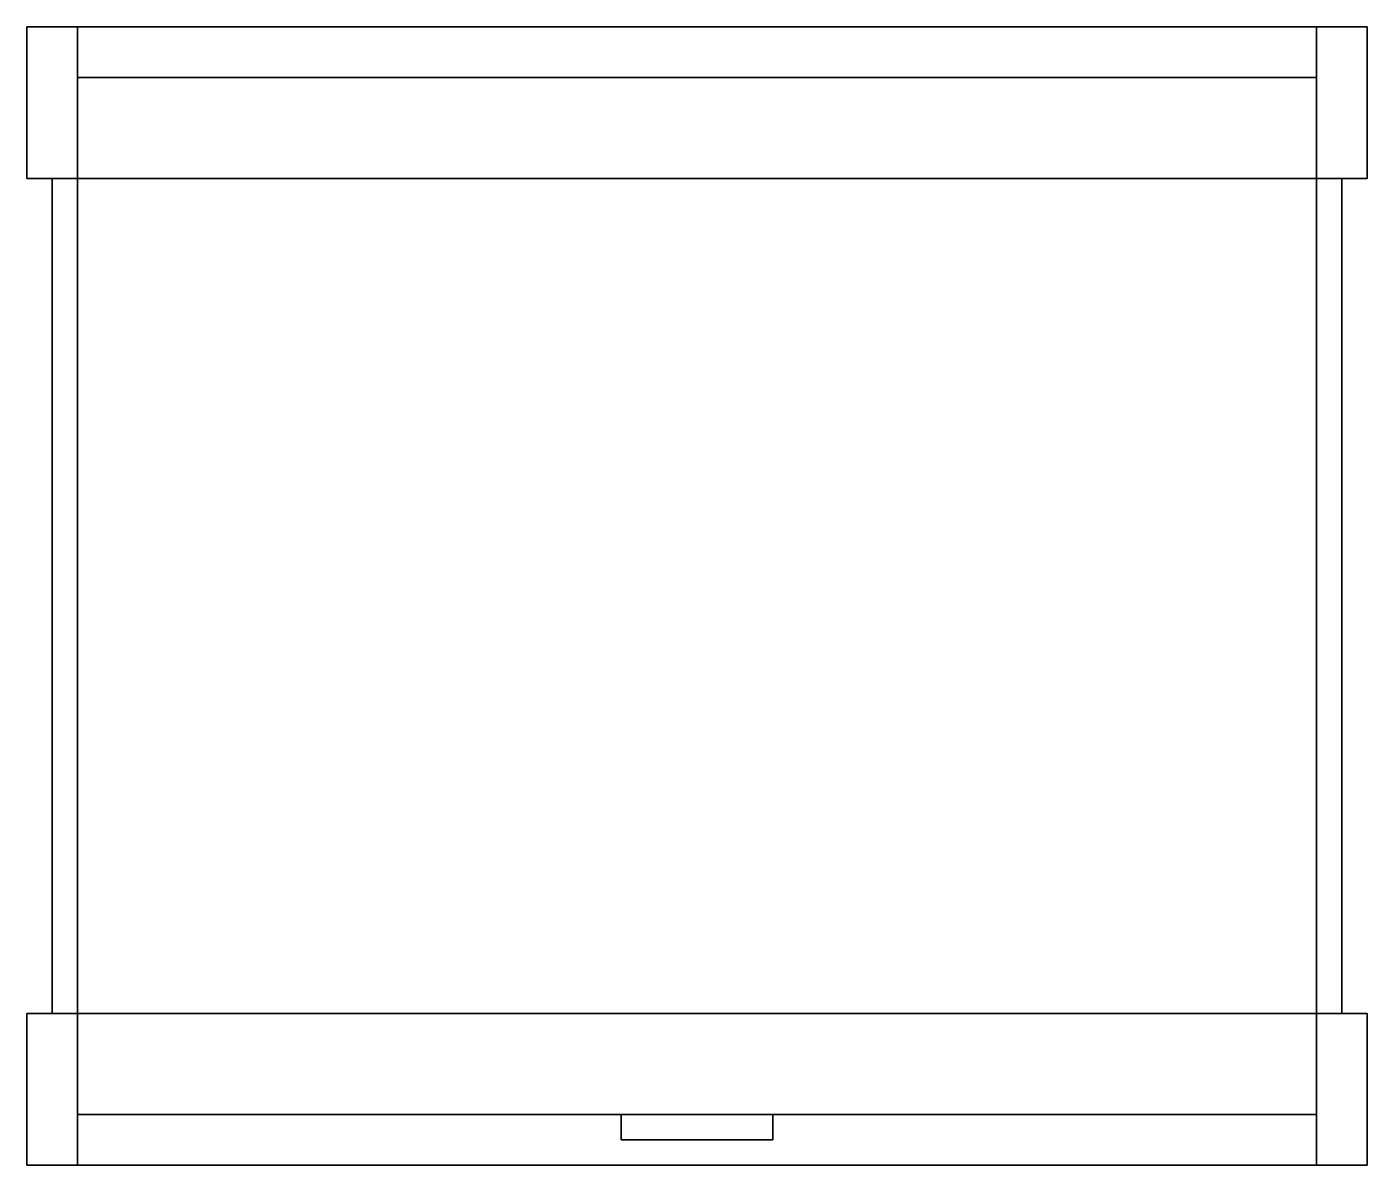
# Model space of a CAD drawing. Extents: x 0 to 0.53, y -0.45 to 0.
import ezdxf

# ---------------------------------------------------------------- set-up
doc = ezdxf.new("R2010")
doc.units = 0
doc.header["$LTSCALE"] = 0.1
doc.layers.get('0').update_dxf_attribs({"color": 8, "linetype": 'CONTINUOUS'})

msp = doc.modelspace()

# ---------------------------------------------------------------- linework, layer by layer
at = {"color": 255}
msp.add_lwpolyline([(0.02, -0.43), (0.02, -0.39), (0.01, -0.39), (0.01, -0.06), (0.52, -0.06), (0.52, -0.39), (0.51, -0.39), (0.51, -0.43), (0.02, -0.43)], dxfattribs=at)
msp.add_3dface([(0.01, -0.06, 0.495), (0.01, -0.39, 0.495), (0.52, -0.39, 0.495), (0.52, -0.06, 0.495)], dxfattribs=at)

# ---------------------------------------------------------------- meshes
at = {"color": 35}
mesh = msp.add_polymesh((6, 3), dxfattribs=at)
for k, corner in enumerate([(0, -0.06, 0.48), (0.53, -0.06, 0.48), (0.53, -0.06, 0.48), (0, 0, 0.48), (0.53, 0, 0.48), (0.53, 0, 0.48), (0, 0, 0.5), (0.53, 0, 0.5), (0.53, 0, 0.48), (0, -0.06, 0.5), (0.53, -0.06, 0.5), (0.53, -0.06, 0.48), (0, -0.06, 0.5), (0, -0.06, 0.5), (0, -0.06, 0.48), (0, 0, 0.5), (0, 0, 0.5), (0, 0, 0.48)]):
    mesh.set_mesh_vertex(divmod(k, 3), corner)
mesh = msp.add_polymesh((6, 3), dxfattribs=at)
for k, corner in enumerate([(0, -0.06), (0.02, -0.06), (0.02, -0.06), (0, 0), (0.02, 0), (0.02, 0), (0, 0, 0.48), (0.02, 0, 0.48), (0.02, 0), (0, -0.06, 0.48), (0.02, -0.06, 0.48), (0.02, -0.06), (0, -0.06, 0.48), (0, -0.06, 0.48), (0, -0.06), (0, 0, 0.48), (0, 0, 0.48), (0, 0)]):
    mesh.set_mesh_vertex(divmod(k, 3), corner)
mesh = msp.add_polymesh((6, 3), dxfattribs=at)
for k, corner in enumerate([(0.51, -0.06), (0.53, -0.06), (0.53, -0.06), (0.51, 0), (0.53, 0), (0.53, 0), (0.51, 0, 0.48), (0.53, 0, 0.48), (0.53, 0), (0.51, -0.06, 0.48), (0.53, -0.06, 0.48), (0.53, -0.06), (0.51, -0.06, 0.48), (0.51, -0.06, 0.48), (0.51, -0.06), (0.51, 0, 0.48), (0.51, 0, 0.48), (0.51, 0)]):
    mesh.set_mesh_vertex(divmod(k, 3), corner)
at = {"color": 255}
mesh = msp.add_polymesh((6, 3), dxfattribs=at)
for k, corner in enumerate([(0.02, -0.43, 0.07), (0.51, -0.43, 0.07), (0.51, -0.43, 0.07), (0.02, -0.02, 0.07), (0.51, -0.02, 0.07), (0.51, -0.02, 0.07), (0.02, -0.02, 0.09), (0.51, -0.02, 0.09), (0.51, -0.02, 0.07), (0.02, -0.43, 0.09), (0.51, -0.43, 0.09), (0.51, -0.43, 0.07), (0.02, -0.43, 0.09), (0.02, -0.43, 0.09), (0.02, -0.43, 0.07), (0.02, -0.02, 0.09), (0.02, -0.02, 0.09), (0.02, -0.02, 0.07)]):
    mesh.set_mesh_vertex(divmod(k, 3), corner)
at = {"color": 35}
mesh = msp.add_polymesh((6, 3), dxfattribs=at)
for k, corner in enumerate([(0, -0.45, 0.48), (0.53, -0.45, 0.48), (0.53, -0.45, 0.48), (0, -0.39, 0.48), (0.53, -0.39, 0.48), (0.53, -0.39, 0.48), (0, -0.39, 0.5), (0.53, -0.39, 0.5), (0.53, -0.39, 0.48), (0, -0.45, 0.5), (0.53, -0.45, 0.5), (0.53, -0.45, 0.48), (0, -0.45, 0.5), (0, -0.45, 0.5), (0, -0.45, 0.48), (0, -0.39, 0.5), (0, -0.39, 0.5), (0, -0.39, 0.48)]):
    mesh.set_mesh_vertex(divmod(k, 3), corner)
mesh = msp.add_polymesh((6, 3), dxfattribs=at)
for k, corner in enumerate([(0, -0.45), (0.02, -0.45), (0.02, -0.45), (0, -0.39), (0.02, -0.39), (0.02, -0.39), (0, -0.39, 0.48), (0.02, -0.39, 0.48), (0.02, -0.39), (0, -0.45, 0.48), (0.02, -0.45, 0.48), (0.02, -0.45), (0, -0.45, 0.48), (0, -0.45, 0.48), (0, -0.45), (0, -0.39, 0.48), (0, -0.39, 0.48), (0, -0.39)]):
    mesh.set_mesh_vertex(divmod(k, 3), corner)
mesh = msp.add_polymesh((6, 3), dxfattribs=at)
for k, corner in enumerate([(0.51, -0.45), (0.53, -0.45), (0.53, -0.45), (0.51, -0.39), (0.53, -0.39), (0.53, -0.39), (0.51, -0.39, 0.48), (0.53, -0.39, 0.48), (0.53, -0.39), (0.51, -0.45, 0.48), (0.53, -0.45, 0.48), (0.53, -0.45), (0.51, -0.45, 0.48), (0.51, -0.45, 0.48), (0.51, -0.45), (0.51, -0.39, 0.48), (0.51, -0.39, 0.48), (0.51, -0.39)]):
    mesh.set_mesh_vertex(divmod(k, 3), corner)
mesh = msp.add_polymesh((6, 3), dxfattribs=at)
for k, corner in enumerate([(0.295, -0.44, 0.425), (0.295, -0.43, 0.425), (0.295, -0.43, 0.425), (0.235, -0.44, 0.425), (0.235, -0.43, 0.425), (0.235, -0.43, 0.425), (0.235, -0.44, 0.445), (0.235, -0.43, 0.445), (0.235, -0.43, 0.425), (0.295, -0.44, 0.445), (0.295, -0.43, 0.445), (0.295, -0.43, 0.425), (0.295, -0.44, 0.445), (0.295, -0.44, 0.445), (0.295, -0.44, 0.425), (0.235, -0.44, 0.445), (0.235, -0.44, 0.445), (0.235, -0.44, 0.425)]):
    mesh.set_mesh_vertex(divmod(k, 3), corner)

doc.saveas('drawing.dxf')
